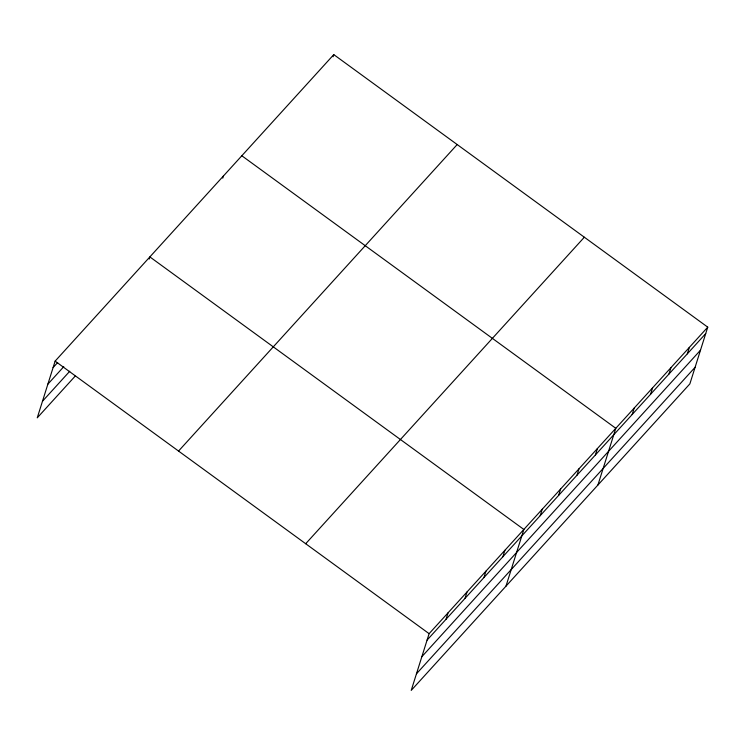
<?xml version="1.0" encoding="UTF-8"?>
<svg xmlns="http://www.w3.org/2000/svg" width="745" height="745" viewBox="0 0 745 745"><rect width="100%" height="100%" fill="white"/><g stroke="black" fill="none" stroke-linecap="round" stroke-linejoin="round"><path stroke-width="1.12" d="M707.75 327.157L429.111 633.669L411.221 690.392L689.87 383.88L707.75 327.157L333.779 54.608L55.13 361.12L37.25 417.843L75.143 376.16M149.196 259.064L149.875 256.913L523.847 529.453L505.967 586.175M222.755 178.139L223.435 175.988M333.099 56.76L333.779 54.608M446.022 619.281L448.052 612.828M464.964 598.44L467.003 591.986M483.915 577.599L485.954 571.136M502.866 556.757L504.896 550.294M540.2 515.68L542.239 509.226M558.592 495.453L560.631 488.99M576.984 475.226L579.014 468.763M595.376 454.99L597.406 448.537M597.918 485.023L615.798 428.3L241.827 155.761M632.151 414.537L634.191 408.074M650.543 394.301L652.583 387.847M668.936 374.074L670.966 367.62M687.328 353.847L689.358 347.384M53.1 367.583L57.644 362.582M47.866 384.169L63.781 366.661M42.484 401.257L69.76 371.243M178.549 451.06L457.188 144.549M305.692 543.729L584.341 237.217M427.071 640.123L705.711 333.611M421.838 656.718L700.486 350.197M416.455 673.806L695.094 367.294M55.13 361.12L429.111 633.669"/></g></svg>
